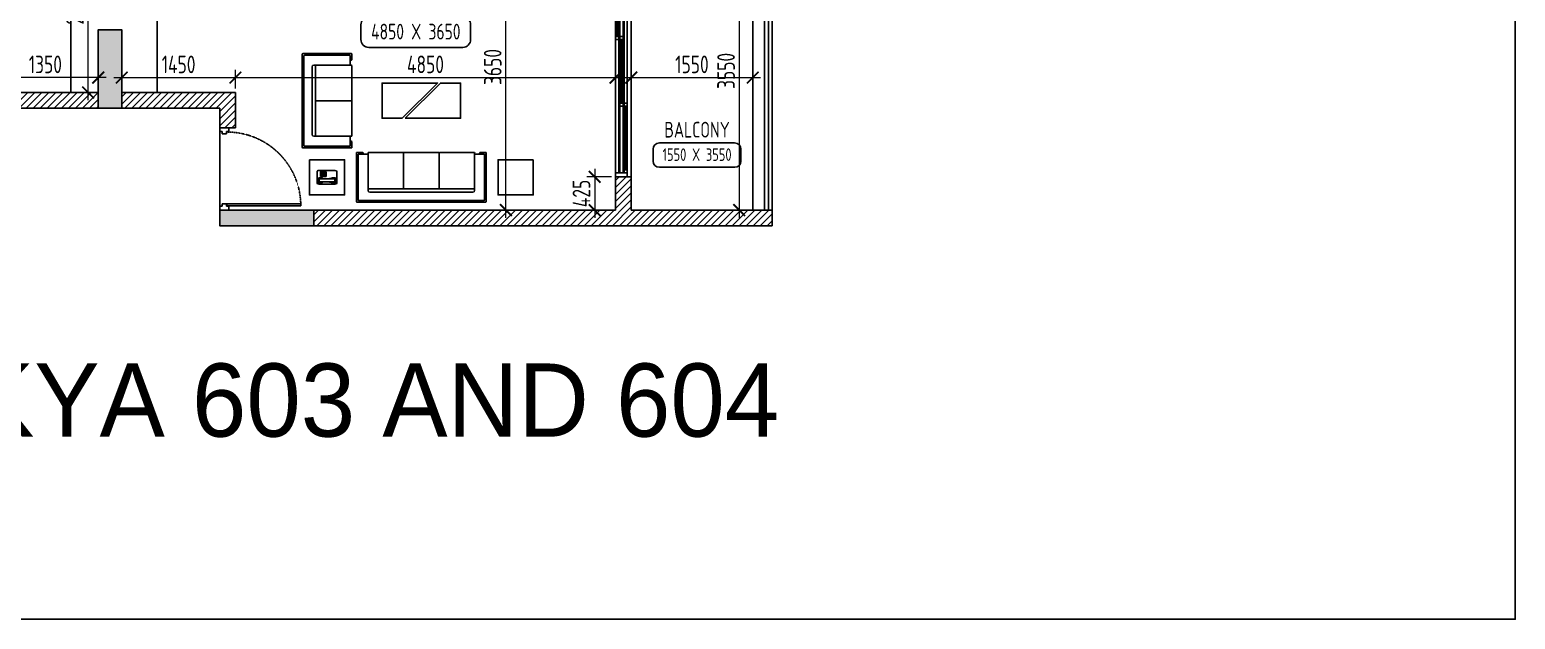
# Model space of a CAD drawing. Header units: millimetres. Extents: x -184691 to 158232, y -112569 to 33289.
# Drawn here: x -15917 to 3038, y -2067 to 5450 of the extents above; entities that cross this region are included whole.
import ezdxf
from ezdxf.enums import TextEntityAlignment as Align

# ---------------------------------------------------------------- set-up
doc = ezdxf.new("R2010")
doc.units = ezdxf.units.MM
doc.header["$LTSCALE"] = 10
doc.header["$PDMODE"] = 35
doc.header["$PDSIZE"] = 500
doc.linetypes.add('DASHED', pattern=[19.05, 12.7, -6.35])
for name, color, linetype in [('07--DIM-1', 1, 'Continuous'), ('A--BLOCKWALL-1', 9, 'Continuous'), ('A--BLOCKWALL-2', 2, 'Continuous'), ('A--BLOCKWALL-3', 3, 'Continuous'), ('A--DOWN', 34, 'Continuous'), ('A--FURNITURE-0', 253, 'Continuous'), ('A--GLAZING-0', 181, 'Continuous'), ('A--HANDRAIL-1', 9, 'Continuous'), ('A--HATCH-1', 8, 'Continuous'), ('A--SPACENUMBER', 2, 'Continuous'), ('A--SPACENUMBER-1', 8, 'Continuous'), ('A--SPACEREF', 3, 'Continuous'), ('A--Stucture', 9, 'Continuous'), ('A--TILING-1', 8, 'Continuous'), ('Typical floor Column Centre line$0$X-3rd Floor Column$0$A--COL250', 250, 'Continuous'), ('Typical floor Column Centre line$0$X-3rd Floor Column$0$A--CONCRETE-4', 4, 'Continuous')]:
    doc.layers.add(name, color=color, linetype=linetype)
doc.styles.add('ISO', font='isocp2.shx', dxfattribs={"width": 0.8})
doc.dimstyles.new('A-DIM-100', dxfattribs={"dimscale": 100, "dimtxt": 2.25, "dimasz": 1.5, "dimexe": 1, "dimexo": 0.5, "dimgap": 0, "dimtad": 0, "dimdec": 0, "dimzin": 12, "dimdsep": 46, "dimtxsty": 'ISO', "dimblk": 'ARCHTICK', "dimcen": 1, "dimdle": 1, "dimclrd": 8, "dimclre": 8, "dimclrt": 256, "dimadec": 0, "dimazin": 3, "dimtfac": 1, "dimtdec": 0, "dimtmove": 1, "dimatfit": 2, "dimfxl": 1, "dimtvp": 0.75, "dimtolj": 1, "dimtzin": 12, "dimlwd": 18, "dimlwe": 18, "dimarcsym": 0})
pattern_1 = [(45, (-11341.59, 0), (-44.9013, 44.9013), [])]

# ---------------------------------------------------------------- blocks, each defined once
blk = doc.blocks.new('SPACE')
at = {"layer": 'A--SPACENUMBER-1'}
blk.add_lwpolyline([(-600, 0), (600, 0, 0.414213562), (700, 100), (700, 288.5, 0.414213562), (600, 388.5), (-600, 388.5, 0.414213562), (-700, 288.5), (-700, 100, 0.414213562), (-600, 0, -0.052514465)], format="xyb", dxfattribs=at)
at = {"layer": 'A--SPACENUMBER', "style": 'ISO', "width": 0.8, "flags": 4}
blk.add_attdef('01', text='', height=250, dxfattribs=at).set_placement((0.455, 202.41), align=Align.MIDDLE)
at = {"layer": 'A--SPACEREF', "style": 'ISO', "width": 0.8, "flags": 4}
blk.add_attdef('S', text='', height=300, dxfattribs=at).set_placement((1.35, 474.975), align=Align.CENTER)
blk = doc.blocks.new('A$C59C96D1E')
at = {"linetype": 'Continuous'}
for p, q in [((-2.74, 0), (2.74, 0)), ((-3.49, -9.09), (-3.49, -0.75)), ((-2.75, -0.99), (-2.75, -2.2)), ((-2.26, -1.48), (-2.26, -8.35)), ((-0.79, -0.49), (-2.25, -0.49)), ((-1.76, -0.98), (-1.28, -0.98)), ((-0.78, -8.35), (-0.78, -1.48)), ((-0.29, -2.2), (-0.29, -0.99)), ((3.49, -0.75), (3.49, -9.09)), ((-2.75, -8.84), (-2.75, -7.63)), ((2.74, -9.84), (-2.74, -9.84)), ((-0.79, -9.34), (-2.25, -9.34)), ((-1.76, -8.85), (-1.28, -8.85)), ((-0.29, -7.63), (-0.29, -8.84))]:
    blk.add_line(p, q, dxfattribs=at)
for points in [[(0.45, -5.87), (0.45, -5.37), (0.95, -5.37), (0.95, -5.87)], [(0.45, -6.47), (0.45, -5.97), (0.95, -5.97), (0.95, -6.47)], [(0.45, -7.06), (0.45, -6.56), (0.95, -6.56), (0.95, -7.06)], [(0.45, -7.66), (0.45, -7.16), (0.95, -7.16), (0.95, -7.66)], [(1.05, -5.87), (1.05, -5.37), (1.55, -5.37), (1.55, -5.87)], [(1.05, -6.47), (1.05, -5.97), (1.55, -5.97), (1.55, -6.47)], [(1.05, -7.06), (1.05, -6.56), (1.55, -6.56), (1.55, -7.06)], [(1.05, -7.66), (1.05, -7.16), (1.55, -7.16), (1.55, -7.66)], [(1.64, -5.87), (1.64, -5.37), (2.14, -5.37), (2.14, -5.87)], [(1.64, -6.47), (1.64, -5.97), (2.14, -5.97), (2.14, -6.47)], [(1.64, -7.06), (1.64, -6.56), (2.14, -6.56), (2.14, -7.06)], [(1.64, -7.66), (1.64, -7.16), (2.14, -7.16), (2.14, -7.66)], [(2.24, -5.87), (2.24, -5.37), (2.74, -5.37), (2.74, -5.87)], [(2.24, -6.47), (2.24, -5.97), (2.74, -5.97), (2.74, -6.47)], [(2.24, -7.06), (2.24, -6.56), (2.74, -6.56), (2.74, -7.06)], [(2.24, -7.66), (2.24, -7.16), (2.74, -7.16), (2.74, -7.66)], [(0.45, -8.26), (0.95, -8.26), (0.95, -7.76), (0.45, -7.76)], [(1.05, -8.26), (1.55, -8.26), (1.55, -7.76), (1.05, -7.76)], [(1.64, -8.26), (2.14, -8.26), (2.14, -7.76), (1.64, -7.76)], [(2.24, -8.26), (2.74, -8.26), (2.74, -7.76), (2.24, -7.76)]]:
    blk.add_lwpolyline(points, close=True)
for centre, radius, start, end in [((-2.74, -0.75), 0.75, 90, 180), ((2.74, -0.75), 0.75, 0, 90), ((-2.25, -0.99), 0.5, 90, 180), ((-2.25, -2.2), 0.5, 180, 270), ((-2.25, -7.63), 0.5, 90, 180), ((-1.76, -1.48), 0.5, 90, 180), ((-1.28, -1.48), 0.5, 0, 90), ((-0.79, -0.99), 0.5, 0, 90), ((-0.79, -2.2), 0.5, 270, 0), ((-0.79, -7.63), 0.5, 0, 90), ((-2.74, -9.09), 0.75, 180, 270), ((-2.25, -8.84), 0.5, 180, 270), ((-1.76, -8.35), 0.5, 180, 270), ((-1.28, -8.35), 0.5, 270, 0), ((-0.79, -8.84), 0.5, 270, 0), ((2.74, -9.09), 0.75, 270, 0)]:
    blk.add_arc(centre, radius, start, end, dxfattribs=at)
for centre, start, end in [((-30.22, -7.51), 358.27997, 10.89187), ((27.18, -7.51), 169.10813, 181.72003)]:
    blk.add_arc(centre, 27.97, start, end)
blk = doc.blocks.new('A$C6B576318')
at = {"layer": 'A--FURNITURE-0'}
for p, q in [((-975, 13), (-975, 736)), ((-888, 749), (-963, 749)), ((-950, 38), (-950, 711)), ((-813, 724), (-938, 724)), ((-875, 724), (-875, 736)), ((-800, 711), (-800, 736)), ((-800, 175), (-800, 711)), ((-788, 749), (-279, 749)), ((-267, 736), (-267, 200)), ((-254, 749), (254, 749)), ((267, 736), (267, 200)), ((279, 749), (788, 749)), ((800, 711), (800, 736)), ((800, 175), (800, 711)), ((813, 724), (938, 724)), ((875, 724), (875, 736)), ((888, 749), (963, 749)), ((950, 38), (950, 711)), ((975, 13), (975, 736)), ((-963, 0), (963, 0)), ((-938, 25), (938, 25)), ((-800, 200), (800, 200)), ((-775, 150), (775, 150))]:
    blk.add_line(p, q, dxfattribs=at)
for centre, radius, start, end in [((-963, 736), 12.5, 90, 180), ((-938, 711), 12.5, 90, 180), ((-888, 736), 12.5, 0, 90), ((-813, 711), 12.5, 0, 90), ((-788, 736), 12.5, 90, 180), ((-279, 736), 12.5, 0, 90), ((-254, 736), 12.5, 90, 180), ((254, 736), 12.5, 0, 90), ((279, 736), 12.5, 90, 180), ((788, 736), 12.5, 0, 90), ((813, 711), 12.5, 90, 180), ((888, 736), 12.5, 90, 180), ((938, 711), 12.5, 0, 90), ((963, 736), 12.5, 0, 90), ((-963, 13), 12.5, 180, 270), ((-938, 38), 12.5, 180, 270), ((-775, 175), 25, 180, 270), ((775, 175), 25, 270, 0), ((938, 38), 12.5, 270, 0), ((963, 13), 12.5, 270, 0)]:
    blk.add_arc(centre, radius, start, end, dxfattribs=at)
blk = doc.blocks.new('A$C64853205')
at = {"layer": 'A--FURNITURE-0'}
for p, q in [((-708, 13), (-708, 736)), ((-621, 749), (-696, 749)), ((-683, 38), (-683, 711)), ((-546, 724), (-671, 724)), ((-608, 724), (-608, 736)), ((-533, 711), (-533, 736)), ((-533, 175), (-533, 711)), ((-521, 749), (-12, 749)), ((0, 736), (0, 200)), ((13, 749), (521, 749)), ((533, 736), (533, 175)), ((546, 724), (671, 724)), ((608, 724), (608, 736)), ((621, 749), (696, 749)), ((683, 38), (683, 711)), ((708, 13), (708, 736)), ((-696, 0), (696, 0)), ((-671, 25), (671, 25)), ((-533, 200), (533, 200)), ((-508, 150), (508, 150))]:
    blk.add_line(p, q, dxfattribs=at)
for centre, radius, start, end in [((-696, 736), 12.5, 90, 180), ((-671, 711), 12.5, 90, 180), ((-621, 736), 12.5, 0, 90), ((-546, 711), 12.5, 0, 90), ((-521, 736), 12.5, 90, 180), ((-12, 736), 12.5, 0, 90), ((13, 736), 12.5, 90, 180), ((521, 736), 12.5, 0, 90), ((546, 711), 12.5, 90, 180), ((621, 736), 12.5, 90, 180), ((671, 711), 12.5, 0, 90), ((696, 736), 12.5, 0, 90), ((-696, 13), 12.5, 180, 270), ((-671, 38), 12.5, 180, 270), ((-508, 175), 25, 180, 270), ((508, 175), 25, 270, 0), ((671, 38), 12.5, 270, 0), ((696, 13), 12.5, 270, 0)]:
    blk.add_arc(centre, radius, start, end, dxfattribs=at)
blk = doc.blocks.new('A$C34D21E7E')
at = {"layer": 'A--DOWN'}
for p, q in [((-150, 2450), (-150, -150)), ((-110, 2450), (-110, -150)), ((-95, 2450), (-95, -150)), ((-55, -150), (-55, 2450)), ((-40, -150), (-40, 2450)), ((0, -150), (0, 2450))]:
    blk.add_line(p, q, dxfattribs=at)
for points in [[(-150, 2450), (0, 2450), (0, 2500), (-150, 2500)], [(-40, 2450), (0, 2450), (0, 2410), (-40, 2410)], [(-95, 1590), (-55, 1590), (-55, 1550), (-95, 1550)], [(-40, 1550), (0, 1550), (0, 1590), (-40, 1590)], [(-150, 740), (-110, 740), (-110, 700), (-150, 700)], [(-95, 700), (-55, 700), (-55, 740), (-95, 740)], [(-150, -150), (-110, -150), (-110, -110), (-150, -110)], [(-150, -150), (0, -150), (0, -200), (-150, -200)]]:
    blk.add_lwpolyline(points, close=True, dxfattribs=at)
at = {"layer": 'A--GLAZING-0'}
for p, q in [((-25, 1590), (-25, 2410)), ((-15, 1590), (-15, 2410)), ((-80, 740), (-80, 1550)), ((-70, 740), (-70, 1550)), ((-135, -110), (-135, 700)), ((-125, -110), (-125, 700))]:
    blk.add_line(p, q, dxfattribs=at)
blk = doc.blocks.new('A$C1CBF2325')
at = {"layer": 'A--DOWN'}
for p, q in [((100, 0), (0, 0)), ((0, 0), (0, -42)), ((100, 0), (100, -42)), ((25, -42), (0, -42)), ((25, -42), (25, -67)), ((75, -67), (25, -67)), ((75, -42), (75, -67)), ((75, -42), (100, -42)), ((79, -46), (79, -67)), ((79, -46), (886, -46)), ((79, -67), (886, -67)), ((886, -67), (886, -46)), ((25, -858), (0, -858)), ((0, -900), (0, -858)), ((100, -900), (0, -900)), ((75, -833), (25, -833)), ((25, -858), (25, -833)), ((75, -858), (75, -833)), ((75, -858), (100, -858)), ((100, -900), (100, -858))]:
    blk.add_line(p, q, dxfattribs=at)
at = {"layer": 'A--DOWN', "color": 8, "linetype": 'DASHED', "ltscale": 0.005}
blk.add_arc((79, -46), 807, 269.7319, 358.5291, dxfattribs=at)
blk = doc.blocks.new('_ArchTick')
at = {"color": 0, "const_width": 0.15}
blk.add_lwpolyline([(-0.5, -0.5), (0.5, 0.5)], dxfattribs=at)
blk = doc.blocks.new('*D56')
at = {"layer": '07--DIM-1', "color": 8, "lineweight": 18}
for p, q in [((-14742, 4700), (-14742, 4940)), ((-13292, 4700), (-13292, 4940)), ((-14842, 4840), (-13192, 4840))]:
    blk.add_line(p, q, dxfattribs=at)
at = {"layer": 'Defpoints', "color": 0}
for p in [(-13292, 4840), (-14742, 4650), (-13292, 4650)]:
    blk.add_point(p, dxfattribs=at)
at = {"layer": '07--DIM-1', "color": 8, "lineweight": 18, "xscale": 150, "yscale": 150, "zscale": 150, "rotation": 180}
blk.add_blockref('_ArchTick', (-14742, 4840), dxfattribs=at)
at = {"layer": '07--DIM-1', "color": 8, "lineweight": 18, "xscale": 150, "yscale": 150, "zscale": 150}
blk.add_blockref('_ArchTick', (-13292, 4840), dxfattribs=at)
at = {"layer": '07--DIM-1', "insert": (-14017, 5008), "char_height": 225, "attachment_point": 5, "style": 'ISO'}
blk.add_mtext('\\A1;1450', dxfattribs=at)
blk = doc.blocks.new('*D57')
at = {"layer": '07--DIM-1', "color": 8, "lineweight": 18}
for p, q in [((-13292, 4700), (-13292, 4940)), ((-8442, 4700), (-8442, 4940)), ((-13392, 4840), (-8342, 4840))]:
    blk.add_line(p, q, dxfattribs=at)
at = {"layer": 'Defpoints', "color": 0}
for p in [(-8442, 4840), (-13292, 4650), (-8442, 4650)]:
    blk.add_point(p, dxfattribs=at)
at = {"layer": '07--DIM-1', "color": 8, "lineweight": 18, "xscale": 150, "yscale": 150, "zscale": 150, "rotation": 180}
blk.add_blockref('_ArchTick', (-13292, 4840), dxfattribs=at)
at = {"layer": '07--DIM-1', "color": 8, "lineweight": 18, "xscale": 150, "yscale": 150, "zscale": 150}
blk.add_blockref('_ArchTick', (-8442, 4840), dxfattribs=at)
at = {"layer": '07--DIM-1', "insert": (-10867, 5008), "char_height": 225, "attachment_point": 5, "style": 'ISO'}
blk.add_mtext('\\A1;4850', dxfattribs=at)
blk = doc.blocks.new('*D58')
at = {"layer": '07--DIM-1', "color": 8, "lineweight": 18}
for p, q in [((-8242, 4565), (-8242, 4940)), ((-6692, 4565), (-6692, 4940)), ((-8342, 4840), (-6592, 4840))]:
    blk.add_line(p, q, dxfattribs=at)
at = {"layer": 'Defpoints', "color": 0}
for p in [(-6692, 4840), (-8242, 4515), (-6692, 4515)]:
    blk.add_point(p, dxfattribs=at)
at = {"layer": '07--DIM-1', "color": 8, "lineweight": 18, "xscale": 150, "yscale": 150, "zscale": 150, "rotation": 180}
blk.add_blockref('_ArchTick', (-8242, 4840), dxfattribs=at)
at = {"layer": '07--DIM-1', "color": 8, "lineweight": 18, "xscale": 150, "yscale": 150, "zscale": 150}
blk.add_blockref('_ArchTick', (-6692, 4840), dxfattribs=at)
at = {"layer": '07--DIM-1', "insert": (-7467, 5008), "char_height": 225, "attachment_point": 5, "style": 'ISO'}
blk.add_mtext('\\A1;1550', dxfattribs=at)
blk = doc.blocks.new('*D60')
at = {"layer": '07--DIM-1', "color": 8, "lineweight": 18}
for p, q in [((-6742, 6700), (-6964, 6700)), ((-6864, 6800), (-6864, 3050)), ((-6742, 3150), (-6964, 3150))]:
    blk.add_line(p, q, dxfattribs=at)
at = {"layer": 'Defpoints', "color": 0}
for p in [(-6692, 6700), (-6864, 3150), (-6692, 3150)]:
    blk.add_point(p, dxfattribs=at)
at = {"layer": '07--DIM-1', "color": 8, "lineweight": 18, "xscale": 150, "yscale": 150, "zscale": 150}
for p, rotation in [((-6864, 6700), 90), ((-6864, 3150), 270)]:
    blk.add_blockref('_ArchTick', p, dxfattribs=dict(at, rotation=rotation))
at = {"layer": '07--DIM-1', "insert": (-7032, 4925), "char_height": 225, "attachment_point": 5, "rotation": 90, "style": 'ISO'}
blk.add_mtext('\\A1;3550', dxfattribs=at)
blk = doc.blocks.new('*D61')
at = {"layer": '07--DIM-1', "color": 8, "lineweight": 18}
for p, q in [((-16392, 4700), (-16392, 4940)), ((-15042, 4700), (-15042, 4940)), ((-14942, 4840), (-16492, 4840))]:
    blk.add_line(p, q, dxfattribs=at)
at = {"layer": 'Defpoints', "color": 0}
for p in [(-16392, 4840), (-16392, 4650), (-15042, 4650)]:
    blk.add_point(p, dxfattribs=at)
at = {"layer": '07--DIM-1', "color": 8, "lineweight": 18, "xscale": 150, "yscale": 150, "zscale": 150, "rotation": 180}
blk.add_blockref('_ArchTick', (-16392, 4840), dxfattribs=at)
at = {"layer": '07--DIM-1', "color": 8, "lineweight": 18, "xscale": 150, "yscale": 150, "zscale": 150}
blk.add_blockref('_ArchTick', (-15042, 4840), dxfattribs=at)
at = {"layer": '07--DIM-1', "insert": (-15717, 5008), "char_height": 225, "attachment_point": 5, "style": 'ISO'}
blk.add_mtext('\\A1;1350', dxfattribs=at)
blk = doc.blocks.new('*D73')
at = {"layer": '07--DIM-1', "color": 8, "lineweight": 18}
for p, q in [((-15171, 4550), (-15171, 6900)), ((-15092, 6800), (-15271, 6800)), ((-15092, 4650), (-15271, 4650))]:
    blk.add_line(p, q, dxfattribs=at)
at = {"layer": 'Defpoints', "color": 0}
for p in [(-15171, 6800), (-15042, 6800), (-15042, 4650)]:
    blk.add_point(p, dxfattribs=at)
at = {"layer": '07--DIM-1', "color": 8, "lineweight": 18, "xscale": 150, "yscale": 150, "zscale": 150}
for p, rotation in [((-15171, 6800), 90), ((-15171, 4650), 270)]:
    blk.add_blockref('_ArchTick', p, dxfattribs=dict(at, rotation=rotation))
at = {"layer": '07--DIM-1', "insert": (-15340, 5725), "char_height": 225, "attachment_point": 5, "rotation": 90, "style": 'ISO'}
blk.add_mtext('\\A1;2150', dxfattribs=at)
blk = doc.blocks.new('*D41')
at = {"layer": '07--DIM-1', "color": 8, "lineweight": 18}
for p, q in [((-9840, 3050), (-9840, 6900)), ((-9492, 6800), (-9940, 6800)), ((-9492, 3150), (-9940, 3150))]:
    blk.add_line(p, q, dxfattribs=at)
at = {"layer": 'Defpoints', "color": 0}
for p in [(-9840, 6800), (-9442, 6800), (-9442, 3150)]:
    blk.add_point(p, dxfattribs=at)
at = {"layer": '07--DIM-1', "color": 8, "lineweight": 18, "xscale": 150, "yscale": 150, "zscale": 150}
for p, rotation in [((-9840, 6800), 90), ((-9840, 3150), 270)]:
    blk.add_blockref('_ArchTick', p, dxfattribs=dict(at, rotation=rotation))
at = {"layer": '07--DIM-1', "insert": (-10009, 4975), "char_height": 225, "attachment_point": 5, "rotation": 90, "style": 'ISO'}
blk.add_mtext('\\A1;3650', dxfattribs=at)
blk = doc.blocks.new('*D49')
at = {"layer": '07--DIM-1', "color": 8, "lineweight": 18}
for p, q in [((-8708, 3675), (-8708, 3050)), ((-8492, 3575), (-8808, 3575)), ((-8492, 3150), (-8808, 3150))]:
    blk.add_line(p, q, dxfattribs=at)
at = {"layer": 'Defpoints', "color": 0}
for p in [(-8442, 3575), (-8708, 3150), (-8442, 3150)]:
    blk.add_point(p, dxfattribs=at)
at = {"layer": '07--DIM-1', "color": 8, "lineweight": 18, "xscale": 150, "yscale": 150, "zscale": 150}
for p, rotation in [((-8708, 3575), 90), ((-8708, 3150), 270)]:
    blk.add_blockref('_ArchTick', p, dxfattribs=dict(at, rotation=rotation))
at = {"layer": '07--DIM-1', "insert": (-8877, 3362), "char_height": 225, "attachment_point": 5, "rotation": 90, "style": 'ISO'}
blk.add_mtext('\\A1;425', dxfattribs=at)

msp = doc.modelspace()

# ---------------------------------------------------------------- hatches: boundary and pattern name
at = {"layer": 'A--HATCH-1'}
h = msp.add_hatch(dxfattribs=at)
h.set_pattern_fill('ANSI31', color=256, scale=20, style=0)
h.set_pattern_definition(pattern_1)
h.paths.add_polyline_path([(-15041.6, 4450), (-15041.6, 4650), (-16391.6, 4650), (-16391.6, 4200), (-16191.6, 4200), (-16191.6, 4450)])
h = msp.add_hatch(dxfattribs=at)
h.set_pattern_fill('ANSI31', color=256, scale=20, style=0)
h.set_pattern_definition(pattern_1)
h.paths.add_polyline_path([(-13291.6, 4200), (-13491.6, 4200), (-13491.6, 4450), (-14741.6, 4450), (-14741.6, 4650), (-13291.6, 4650)])
h = msp.add_hatch(dxfattribs=at)
h.set_pattern_fill('ANSI31', color=256, scale=20, style=0)
h.set_pattern_definition(pattern_1)
h.paths.add_polyline_path([(-8441.6, 3575), (-8241.6, 3575), (-8241.6, 3150), (-6441.6, 3150), (-6441.6, 2950), (-12291.6, 2950), (-12291.6, 3150), (-8441.6, 3150)])
at = {"layer": 'Typical floor Column Centre line$0$X-3rd Floor Column$0$A--COL250'}
h = msp.add_hatch(color=256, dxfattribs=at)
h.dxf.hatch_style = 1
h.paths.add_polyline_path([(-15041.6, 4450), (-15041.6, 5450), (-14741.6, 5450), (-14741.6, 4450)])
h = msp.add_hatch(color=256, dxfattribs=at)
h.dxf.hatch_style = 1
h.paths.add_polyline_path([(-13491.6, 3150), (-12291.6, 3150), (-12291.6, 2950), (-13491.6, 2950)])

# ---------------------------------------------------------------- linework, layer by layer
msp.add_lwpolyline([(-31858.9, 17102.4), (3038.3, 17102.4), (3038.3, -2067.1), (-31858.9, -2067.1)], close=True)
at = {"layer": 'A--BLOCKWALL-1'}
msp.add_line((-6691.6, 6700), (-6691.6, 3150), dxfattribs=at)
at = {"layer": 'A--BLOCKWALL-2'}
for p, q in [((-12391.6, 2950), (-12291.6, 2950)), ((-11566.6, 2950), (-11466.6, 2950))]:
    msp.add_line(p, q, dxfattribs=at)
at = {"layer": 'A--BLOCKWALL-3'}
for p, q in [((-16391.6, 4650), (-15041.6, 4650)), ((-15041.6, 4450), (-15041.6, 4650)), ((-14741.6, 4450), (-14741.6, 4650)), ((-13291.6, 4650), (-14741.6, 4650)), ((-13291.6, 4200), (-13291.6, 4650)), ((-16191.6, 4450), (-15041.6, 4450)), ((-13491.6, 4450), (-14741.6, 4450)), ((-13491.6, 4200), (-13491.6, 4450)), ((-13291.6, 4200), (-13491.6, 4200)), ((-8441.6, 3575), (-8441.6, 3150)), ((-8441.6, 3575), (-8241.6, 3575)), ((-8241.6, 3575), (-8241.6, 3150)), ((-12291.6, 3150), (-12291.6, 2950)), ((-9241.6, 3150), (-12291.6, 3150)), ((-9241.6, 3150), (-8441.6, 3150)), ((-8241.6, 3150), (-6441.6, 3150)), ((-9241.6, 2950), (-12291.6, 2950)), ((-9241.6, 2950), (-6441.6, 2950))]:
    msp.add_line(p, q, dxfattribs=at)
at = {"layer": 'A--FURNITURE-0'}
for p, q in [((-15391.6, 4650), (-15391.6, 6800)), ((-14291.6, 4650), (-14291.6, 6800))]:
    msp.add_line(p, q, dxfattribs=at)
at = {"layer": 'A--FURNITURE-0', "elevation": 0}
for points in [[(-11162.3, 4320.3), (-10712.3, 4770.3), (-11419.6, 4770.3), (-11419.6, 4320.3)], [(-11126.9, 4320.3), (-10419.6, 4320.3), (-10419.6, 4770.3), (-10676.9, 4770.3)], [(-12348.3, 3793.2), (-11898.3, 3793.2), (-11898.3, 3343.2), (-12348.3, 3343.2)], [(-9490.8, 3793.2), (-9940.8, 3793.2), (-9940.8, 3343.2), (-9490.8, 3343.2)]]:
    msp.add_lwpolyline(points, close=True, dxfattribs=at)
at = {"layer": 'A--HANDRAIL-1', "color": 1}
for p, q in [((-6541.6, 6700), (-6541.6, 3150)), ((-6491.6, 6700), (-6491.6, 3150))]:
    msp.add_line(p, q, dxfattribs=at)
at = {"layer": 'A--Stucture', "linetype": 'Continuous', "ltscale": 0.5}
msp.add_line((-6441.6, 2950), (-6441.6, 6700), dxfattribs=at)
at = {"layer": 'A--TILING-1'}
for p, q in [((-8241.6, 6275), (-8241.6, 3575)), ((-13491.6, 4200), (-13491.6, 3150))]:
    msp.add_line(p, q, dxfattribs=at)
at = {"layer": 'Typical floor Column Centre line$0$X-3rd Floor Column$0$A--CONCRETE-4'}
for points in [[(-15041.6, 4450), (-15041.6, 5450), (-14741.6, 5450), (-14741.6, 4450)], [(-13491.6, 3150), (-12291.6, 3150), (-12291.6, 2950), (-13491.6, 2950)]]:
    msp.add_lwpolyline(points, close=True, dxfattribs=at)

# ---------------------------------------------------------------- block references
at = {"layer": 'A--DOWN', "xscale": -1}
msp.add_blockref('A$C34D21E7E', (-8441.6, 3775), dxfattribs=at)
at = {"layer": 'A--DOWN', "xscale": -1.166666666671517, "yscale": 1.166666666666667, "zscale": 1.166666666666667, "rotation": 180}
msp.add_blockref('A$C1CBF2325', (-13491.6, 3150), dxfattribs=at)
at = {"layer": 'A--FURNITURE-0', "extrusion": (0, 0, -1), "yscale": 0.85, "zscale": -0.85}
for name, p, xscale, rotation in [('A$C64853205', (12441.6, 4545.3), 0.85, 90), ('A$C6B576318', (10919.6, 3250), -0.8500000000058208, 359.999999999996)]:
    msp.add_blockref(name, p, dxfattribs=dict(at, xscale=xscale, rotation=rotation))
at = {"layer": 'A--FURNITURE-0', "xscale": -25.41683611207191, "yscale": 25.41683611207191, "zscale": 25.41683611207191, "rotation": 270}
msp.add_blockref('A$C59C96D1E', (-11998.3, 3568.2), dxfattribs=at)
at = {"layer": 'A--SPACEREF'}
ref = msp.add_blockref('SPACE', (-10990.8, 5224.1), dxfattribs=at)
ref.add_attrib('01', '4850 X 3650', dxfattribs={"layer": 'A--SPACENUMBER', "height": 200, "style": 'ISO', "width": 0.8, "flags": 4}).set_placement((-10990.2, 5426.5), align=Align.MIDDLE)
ref.add_attrib('S', 'LIVING', dxfattribs={"height": 250, "style": 'ISO', "width": 0.8, "flags": 4}).set_placement((-10989.3, 5699.1), align=Align.CENTER)
ref = msp.add_blockref('SPACE', (-7402.6, 3695.6), dxfattribs=dict(at, xscale=0.8000000000029104, yscale=0.8, zscale=0.8))
ref.add_attrib('01', '1550 X 3550', dxfattribs={"layer": 'A--SPACENUMBER', "height": 160, "style": 'ISO', "width": 0.8, "flags": 4}).set_placement((-7402.1, 3857.5), align=Align.MIDDLE)
ref.add_attrib('S', 'BALCONY', dxfattribs={"height": 200, "style": 'ISO', "width": 0.8, "flags": 4}).set_placement((-7401.4, 4075.5), align=Align.CENTER)

# ---------------------------------------------------------------- texts
msp.add_text('AIKYA 603 AND 604', height=933.32, dxfattribs=at).set_placement((-17869.5, 261.6))

# ---------------------------------------------------------------- dimensions: what is measured, and where the dimension line sits
at = {"layer": '07--DIM-1'}
dim = msp.add_aligned_dim(p1=(-15041.6, 4650), p2=(-15041.6, 6800), distance=129.6, dimstyle='A-DIM-100', dxfattribs=at)
dim.commit()
dim.dimension.update_dxf_attribs({"geometry": '*D73', "text_midpoint": (-15339.9, 5725)})
for base, p1, p2, angle, picture, middle in [((-9840.1, 6800), (-9441.6, 3150), (-9441.6, 6800), 90, '*D41', (-10008.9, 4975)), ((-6863.7, 3150), (-6691.6, 6700), (-6691.6, 3150), 90, '*D60', (-7032.5, 4925)), ((-16391.6, 4839.7), (-15041.6, 4650), (-16391.6, 4650), 180, '*D61', (-15716.6, 5008.5)), ((-8708.4, 3150), (-8441.6, 3575), (-8441.6, 3150), 90, '*D49', (-8877.2, 3362.5))]:
    dim = msp.add_linear_dim(base=base, p1=p1, p2=p2, angle=angle, dimstyle='A-DIM-100', dxfattribs=at)
    dim.commit()
    dim.dimension.update_dxf_attribs({"geometry": picture, "text_midpoint": middle})
for base, p1, p2, picture, middle in [((-13291.6, 4839.7), (-14741.6, 4650), (-13291.6, 4650), '*D56', (-14016.6, 5008.5)), ((-8441.6, 4839.7), (-13291.6, 4650), (-8441.6, 4650), '*D57', (-10866.6, 5008.5)), ((-6691.6, 4839.7), (-8241.6, 4515), (-6691.6, 4515), '*D58', (-7466.6, 5008.5))]:
    dim = msp.add_linear_dim(base=base, p1=p1, p2=p2, dimstyle='A-DIM-100', dxfattribs=at)
    dim.commit()
    dim.dimension.update_dxf_attribs({"geometry": picture, "text_midpoint": middle})

doc.saveas('drawing.dxf')
